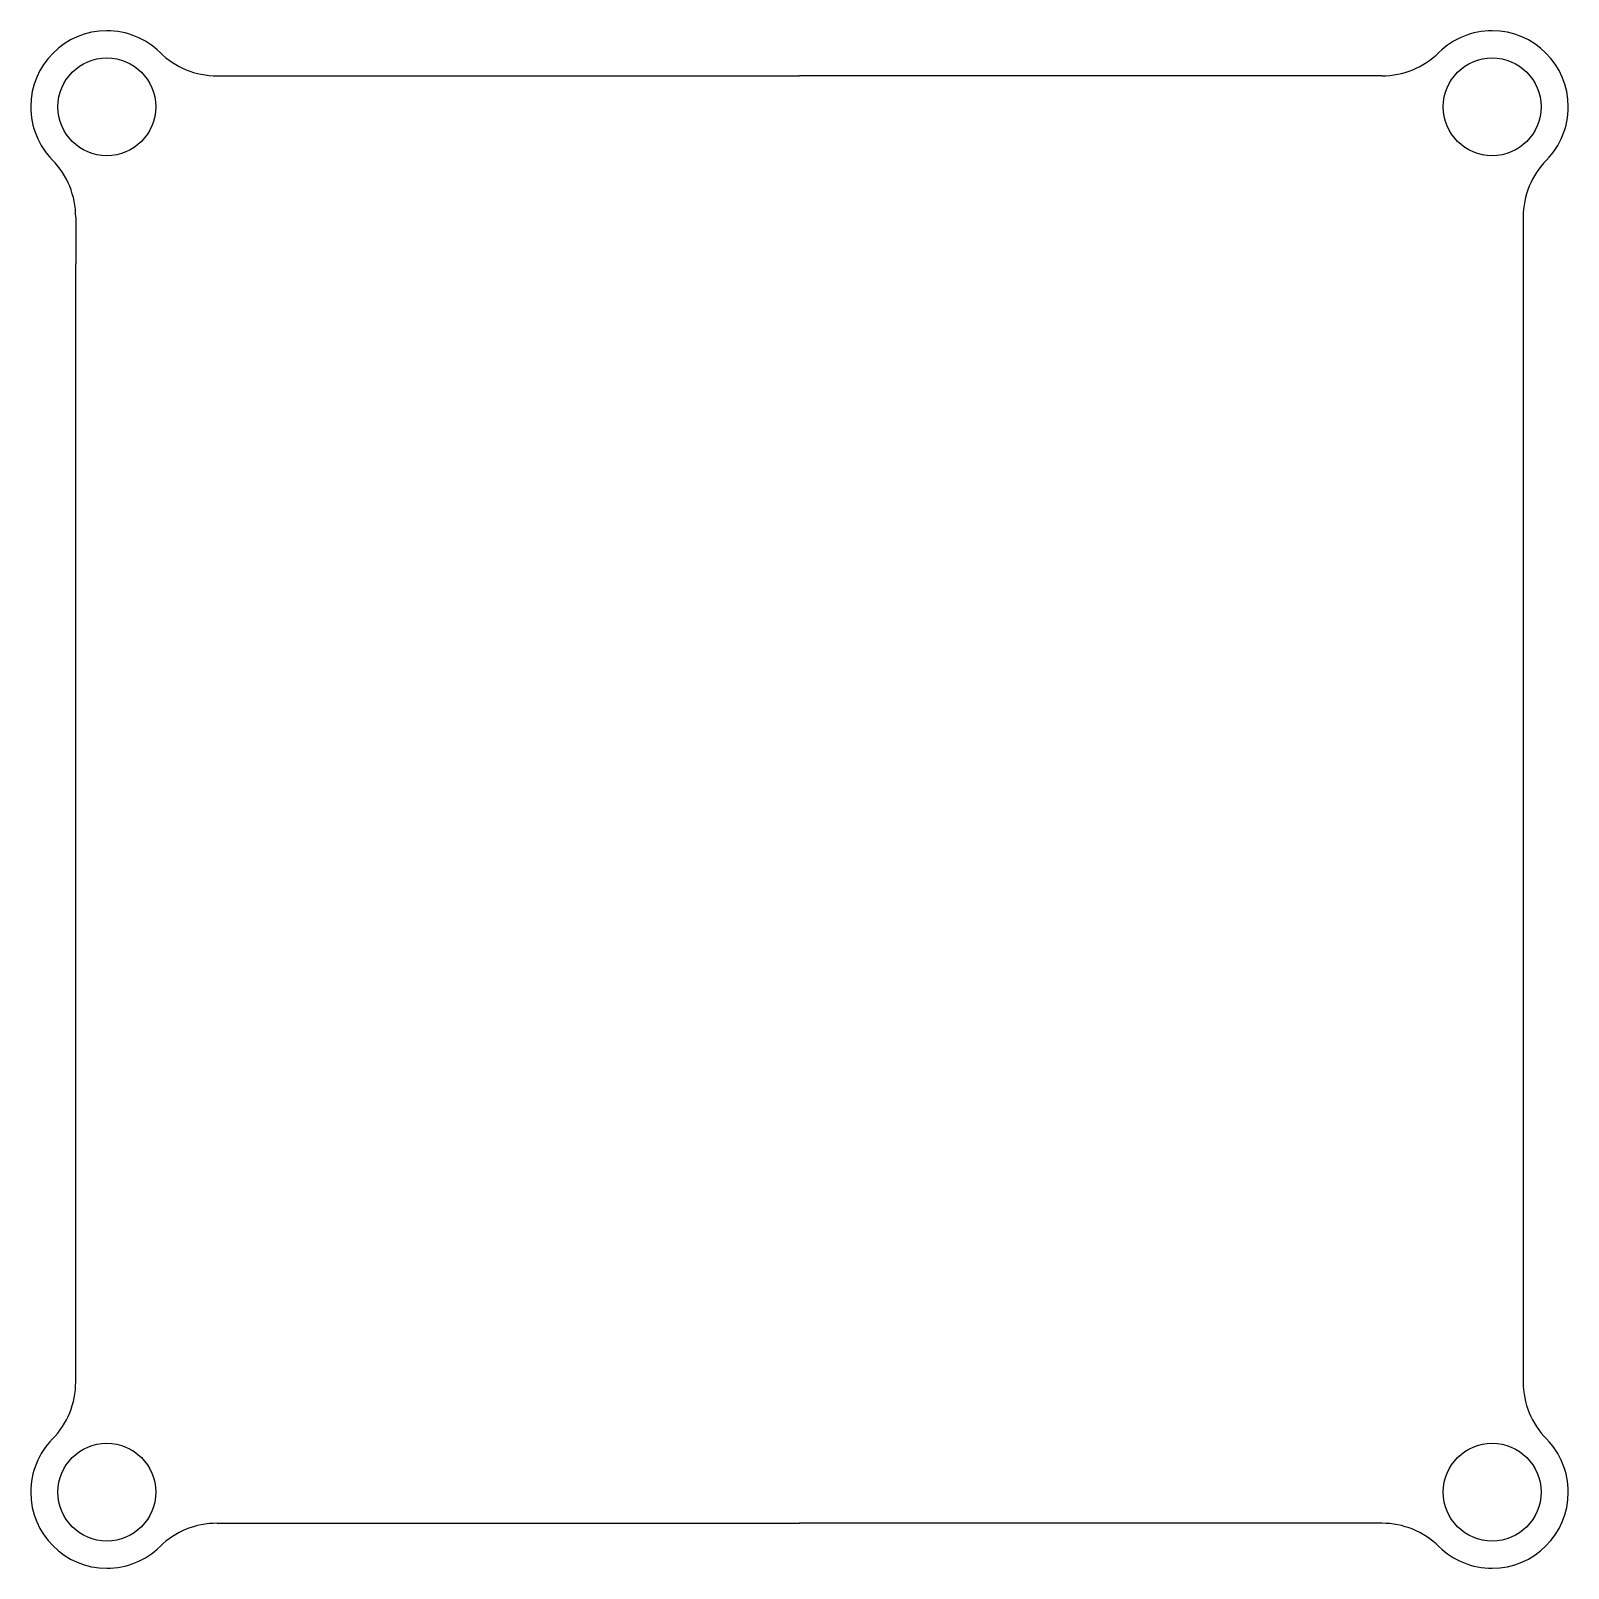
# Model space of a CAD drawing. Extents: x 7.3 to 35.6, y -42.6 to -14.3.
import ezdxf

# ---------------------------------------------------------------- set-up
doc = ezdxf.new("R2010")
doc.units = 0
doc.layers.add('VISIBLE', color=7, linetype='CONTINUOUS')

msp = doc.modelspace()

# ---------------------------------------------------------------- linework, layer by layer
at = {"layer": 'VISIBLE'}
for p, q in [((10.748, -15.134), (21.469, -15.134)), ((32.189, -15.134), (21.469, -15.134)), ((8.147, -17.735), (8.147, -18.593)), ((34.79, -17.735), (34.79, -39.176)), ((8.147, -38.318), (8.147, -18.593)), ((8.147, -39.176), (8.147, -38.318)), ((10.748, -41.777), (16.094, -41.777)), ((16.094, -41.777), (16.469, -41.777)), ((16.469, -41.777), (21.469, -41.777)), ((32.189, -41.777), (21.469, -41.777))]:
    msp.add_line(p, q, dxfattribs=at)
for centre in [(8.719, -15.705), (34.219, -15.705), (8.719, -41.205), (34.219, -41.205)]:
    msp.add_circle(centre, 0.9, dxfattribs=at)
for centre, radius, start, end in [((8.719, -15.705), 1.4, 90, 180), ((8.719, -15.705), 1.4, 45.5847, 90), ((34.219, -15.705), 1.4, 90, 134.4153), ((34.219, -15.705), 1.4, 0, 90), ((10.748, -13.634), 1.5, 225.5847, 270), ((32.189, -13.634), 1.5, 270, 314.4153), ((8.719, -15.705), 1.4, 180, 224.4153), ((34.219, -15.705), 1.4, 315.5847, 0), ((6.647, -17.735), 1.5, 0, 44.4153), ((36.29, -17.735), 1.5, 135.5847, 180), ((6.647, -39.176), 1.5, 315.5847, 0), ((36.29, -39.176), 1.5, 180, 224.4153), ((8.719, -41.205), 1.4, 135.5847, 180), ((34.219, -41.205), 1.4, 0, 44.4153), ((8.719, -41.205), 1.4, 180, 270), ((34.219, -41.205), 1.4, 270, 0), ((10.748, -43.277), 1.5, 90, 134.4153), ((32.189, -43.277), 1.5, 45.5847, 90), ((8.719, -41.205), 1.4, 270, 314.4153), ((34.219, -41.205), 1.4, 225.5847, 270)]:
    msp.add_arc(centre, radius, start, end, dxfattribs=at)

doc.saveas('drawing.dxf')
